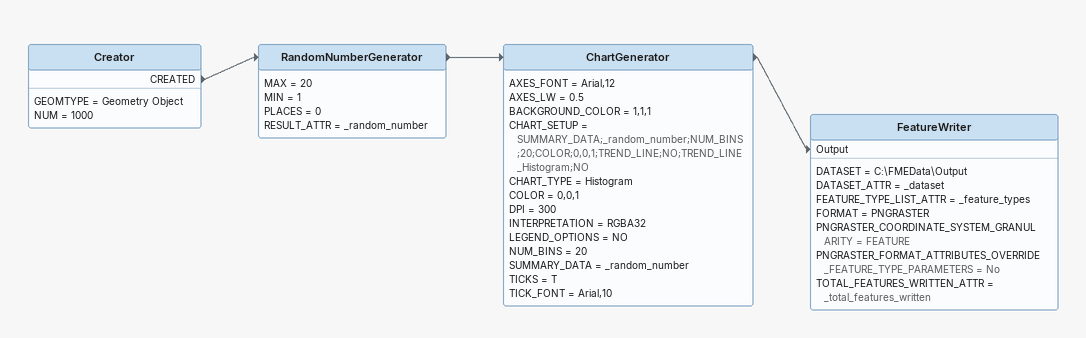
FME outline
Creator
    GEOMTYPE = Geometry Object
    NUM = 1000
    CREATED -> RandomNumberGenerator
RandomNumberGenerator
    MAX = 20
    MIN = 1
    PLACES = 0
    RESULT_ATTR = _random_number
    -> ChartGenerator
ChartGenerator
    AXES_FONT = Arial,12
    AXES_LW = 0.5
    BACKGROUND_COLOR = 1,1,1
    CHART_SETUP = SUMMARY_DATA;_random_number;NUM_BINS;20;COLOR;0,0,1;TREND_LINE;NO;TREND_LINE_Histogram;NO
    CHART_TYPE = Histogram
    COLOR = 0,0,1
    DPI = 300
    INTERPRETATION = RGBA32
    LEGEND_OPTIONS = NO
    NUM_BINS = 20
    SUMMARY_DATA = _random_number
    TICKS = T
    TICK_FONT = Arial,10
    -> FeatureWriter [Output]
FeatureWriter
    DATASET = C:\FMEData\Output
    DATASET_ATTR = _dataset
    FEATURE_TYPE_LIST_ATTR = _feature_types
    FORMAT = PNGRASTER
    PNGRASTER_COORDINATE_SYSTEM_GRANULARITY = FEATURE
    PNGRASTER_FORMAT_ATTRIBUTES_OVERRIDE_FEATURE_TYPE_PARAMETERS = No
    TOTAL_FEATURES_WRITTEN_ATTR = _total_features_written
